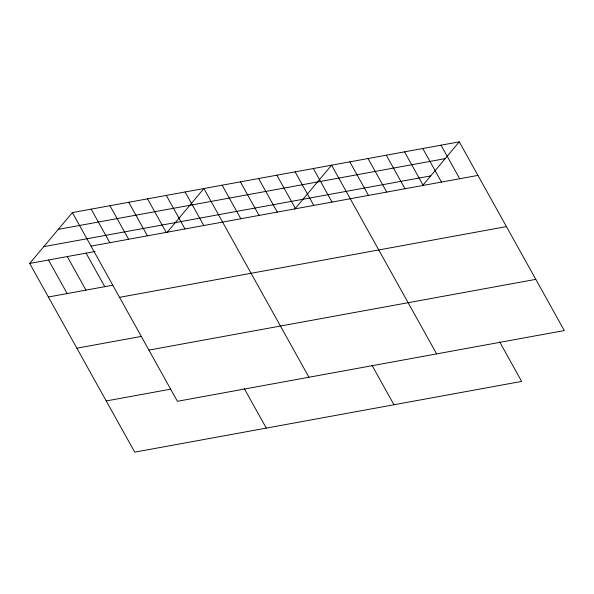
<?xml version="1.0" encoding="UTF-8"?>
<svg xmlns="http://www.w3.org/2000/svg" width="594" height="594" viewBox="0 0 594 594"><rect width="100%" height="100%" fill="white"/><g stroke="black" fill="none" stroke-linecap="round" stroke-linejoin="round"><path stroke-width="0.89" d="M499.621 341.847L521.643 381.415L134.734 452.153L29.7 263.439L72.357 212.585L459.266 141.847L564.3 330.561L177.398 401.299L72.357 212.585M167.114 232.395L203.905 188.536L308.939 377.242M294.795 209.058L331.586 165.191L436.62 353.905M422.475 185.714L459.266 141.847M58.279 229.366L445.188 158.635M43.778 246.659L430.687 175.921M91.031 246.139L477.94 175.401M29.7 263.439L95.025 251.5M48.374 296.993L112.808 285.209M119.535 297.342L506.437 226.604M76.871 348.195L141.305 336.412M148.894 350.096L535.803 279.358M106.237 400.95L170.664 389.167M441.023 145.181L459.697 178.735M422.787 148.522L441.461 182.068M404.544 151.856L423.218 185.402M386.308 155.19L404.982 188.736M368.065 158.524L386.739 192.07M349.829 161.858L368.503 195.404M313.35 168.525L332.024 202.079M295.107 171.859L313.781 205.413M276.871 175.2L295.537 208.746M371.941 365.191L393.963 404.759M258.628 178.534L277.301 212.08M240.384 181.868L259.058 215.414M222.149 185.202L240.822 218.748M185.113 191.973L203.787 225.52M166.32 195.411L184.994 228.957M147.527 198.842L166.201 232.395M244.26 388.535L266.283 428.103M128.735 202.279L147.409 235.825M109.942 205.717L128.616 239.263M91.149 209.147L109.823 242.701M86.078 253.133L104.752 286.679M67.285 256.571L85.959 290.117M48.493 260.009L67.167 293.555"/></g></svg>
